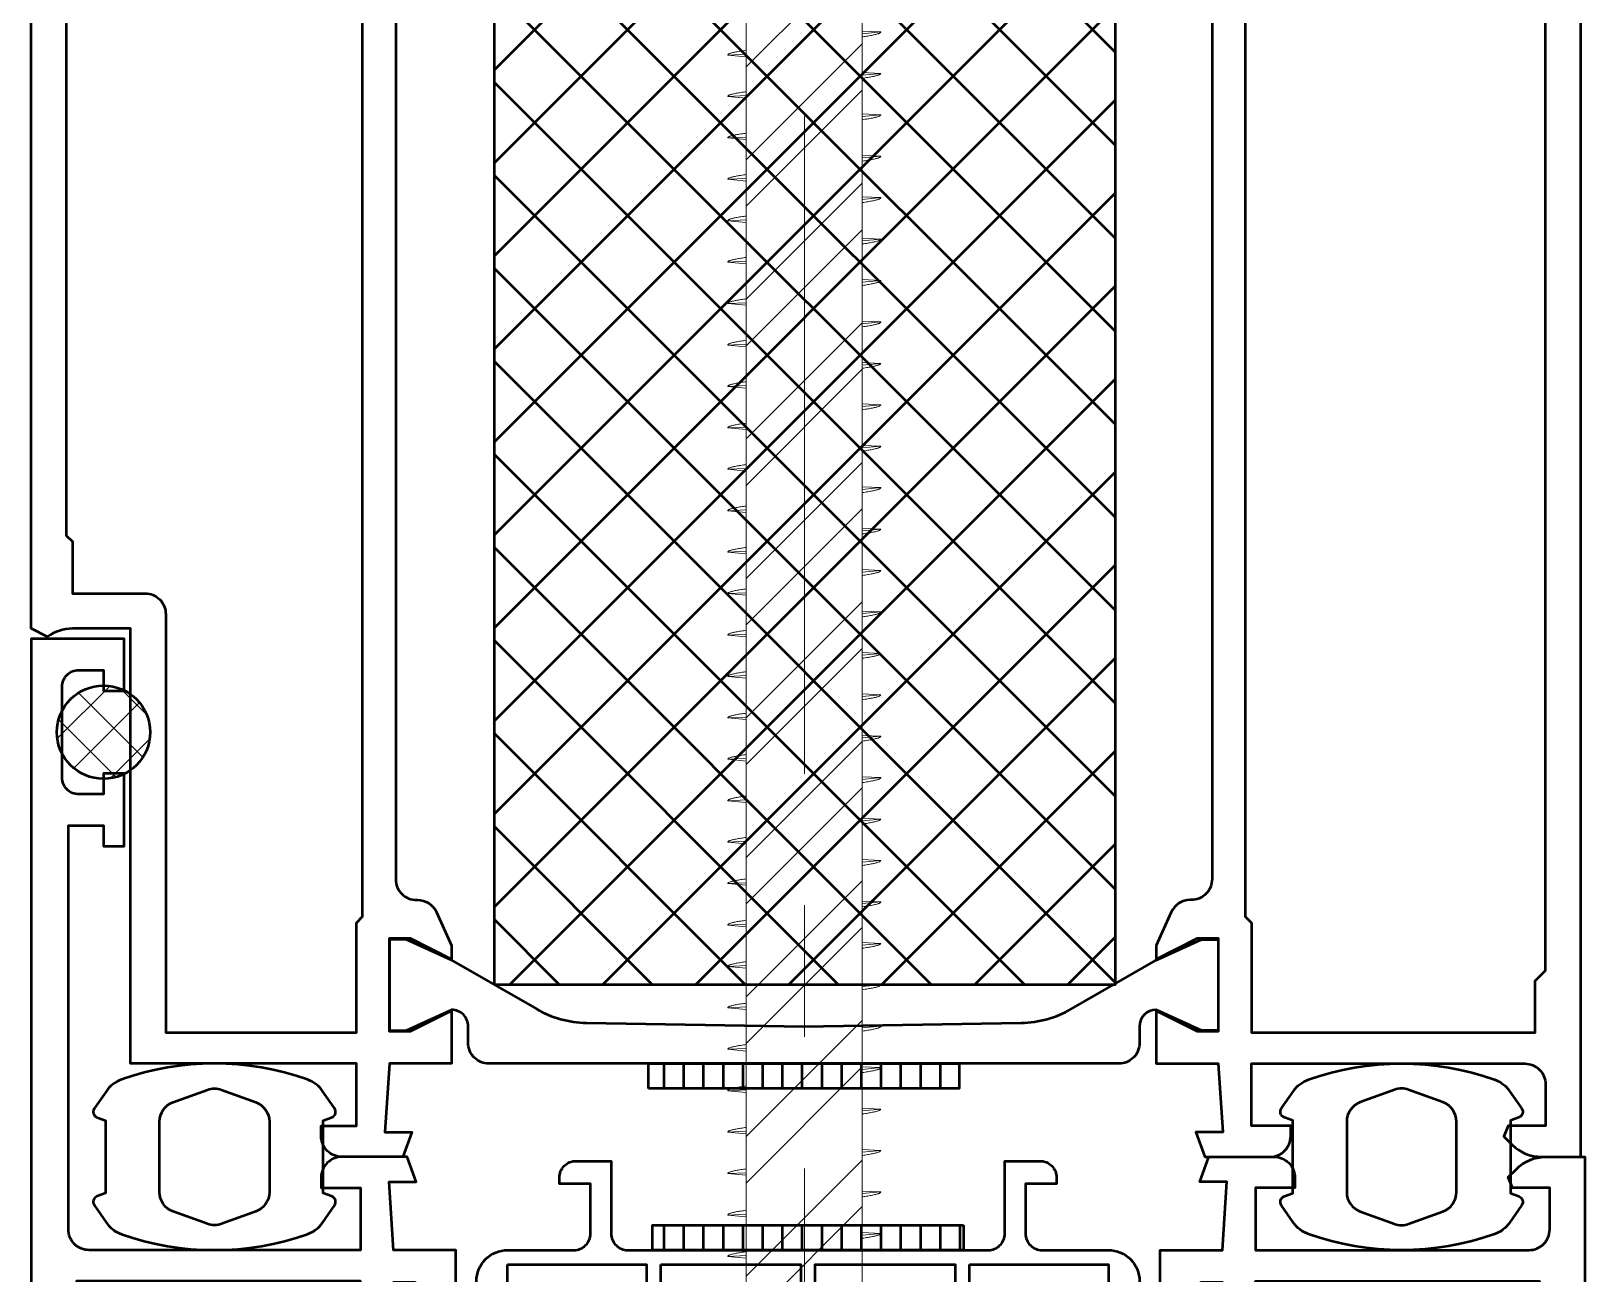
# Model space of a CAD drawing. Header units: millimetres. Extents: x -1598 to 10110, y -2803 to 662.
# Drawn here: x 2669.8 to 2744.8, y 119.5 to 179.5 of the extents above; entities that cross this region are included whole.
import ezdxf

# ---------------------------------------------------------------- set-up
doc = ezdxf.new("R2010")
doc.units = ezdxf.units.MM
doc.linetypes.add('CENTER', pattern=[50.8, 31.75, -6.35, 6.35, -6.35])
for name, color, linetype, lineweight in [('AM_C', 50, 'Continuous', 50), ('AM_S', 80, 'Continuous', 50), ('CONT2', 2, 'Continuous', 0), ('Cont3', 70, 'Continuous', 18)]:
    doc.layers.add(name, color=color, linetype=linetype, lineweight=lineweight)

# ---------------------------------------------------------------- blocks, each defined once
blk = doc.blocks.new('Würth AMO T2 75x212')
h = blk.add_hatch()
h.set_pattern_fill('ANSI32', color=256, scale=0.5)
h.set_pattern_definition([(45, (-350.1254, -267.85), (-3.367596, 3.367596), []), (45, (-347.8804, -267.85), (-3.367596, 3.367596), [])])
edge = h.paths.add_edge_path()
edge.add_line((-2.805, -157.905), (2.795, -157.905))
edge.add_line((2.795, -157.905), (2.795, -3))
edge.add_line((2.795, -3), (3.8, -3))
edge.add_line((3.8, -3), (3.85, -2.95))
edge.add_line((3.85, -2.95), (3.85, 0))
edge.add_line((3.85, 0), (3.3, 0))
edge.add_line((3.3, 0), (3.25, -0.05))
edge.add_line((3.25, -0.05), (3.25, -0.1))
edge.add_line((3.25, -0.1), (2.884, -0.1))
edge.add_line((2.884, -0.1), (2.884, -2.5))
edge.add_line((2.884, -2.5), (2.25, -2.5))
edge.add_line((2.25, -2.5), (1.25, -3.5))
edge.add_arc((0.75, -3.5), 0.5, 269.99998, 359.99998, ccw=False)
edge.add_line((0.75, -4), (0, -4))
edge.add_line((0, -4), (-0.75, -4))
edge.add_arc((-0.75, -3.5), 0.5, 180, 269.99999, ccw=False)
edge.add_line((-1.25, -3.5), (-2.25, -2.5))
edge.add_line((-2.25, -2.5), (-2.884, -2.5))
edge.add_line((-2.884, -2.5), (-2.884, -0.1))
edge.add_line((-2.884, -0.1), (-3.25, -0.1))
edge.add_line((-3.25, -0.1), (-3.25, -0.05))
edge.add_line((-3.25, -0.05), (-3.3, 0))
edge.add_line((-3.3, 0), (-3.85, 0))
edge.add_line((-3.85, 0), (-3.85, -2.95))
edge.add_line((-3.85, -2.95), (-3.8, -3))
edge.add_line((-3.8, -3), (-2.805, -3))
edge.add_line((-2.805, -3), (-2.805, -157.905))
at = {"linetype": 'CENTER'}
blk.add_line((0, -157.905), (0, 3.219), dxfattribs=at)
for p, q in [((-2.805, -21.448), (-2.805, -19.573)), ((2.795, -20.459), (3.688, -20.501)), ((3.688, -20.501), (2.795, -20.584)), ((2.795, -20.584), (2.795, -22.458)), ((-3.698, -21.615), (-2.805, -21.573)), ((-2.805, -21.698), (-3.698, -21.615)), ((-2.805, -23.447), (-2.805, -21.573)), ((2.795, -22.458), (3.688, -22.501)), ((3.688, -22.501), (2.795, -22.583)), ((2.795, -22.583), (2.795, -24.458)), ((-3.698, -23.615), (-2.805, -23.572)), ((-2.805, -23.698), (-3.698, -23.615)), ((-2.805, -25.447), (-2.805, -23.572)), ((2.795, -24.458), (3.688, -24.5)), ((3.688, -24.5), (2.795, -24.583)), ((2.795, -24.583), (2.795, -26.458)), ((-3.698, -25.614), (-2.805, -25.572)), ((-2.805, -25.697), (-3.698, -25.614)), ((-2.805, -27.447), (-2.805, -25.572)), ((2.795, -26.458), (3.688, -26.5)), ((3.688, -26.5), (2.795, -26.583)), ((2.795, -26.583), (2.795, -28.458)), ((-3.698, -27.614), (-2.805, -27.572)), ((-2.805, -27.697), (-3.698, -27.614)), ((-2.805, -29.447), (-2.805, -27.572)), ((2.795, -28.458), (3.688, -28.5)), ((3.688, -28.5), (2.795, -28.582)), ((2.795, -28.582), (2.795, -30.457)), ((-3.698, -29.614), (-2.805, -29.572)), ((-2.805, -29.697), (-3.698, -29.614)), ((-2.805, -31.446), (-2.805, -29.572)), ((2.795, -30.457), (3.688, -30.499)), ((3.688, -30.499), (2.795, -30.582)), ((2.795, -30.582), (2.795, -32.457)), ((-3.698, -31.613), (-2.805, -31.571)), ((-2.805, -31.696), (-3.698, -31.613)), ((-2.805, -33.446), (-2.805, -31.571)), ((2.795, -32.457), (3.688, -32.499)), ((3.688, -32.499), (2.795, -32.582)), ((2.795, -32.582), (2.795, -34.457)), ((-3.698, -33.613), (-2.805, -33.571)), ((-2.805, -33.696), (-3.698, -33.613)), ((-2.805, -35.446), (-2.805, -33.571)), ((2.795, -34.457), (3.688, -34.499)), ((3.688, -34.499), (2.795, -34.582)), ((2.795, -34.582), (2.795, -36.457)), ((-3.698, -35.613), (-2.805, -35.571)), ((-2.805, -35.696), (-3.698, -35.613)), ((-2.805, -37.445), (-2.805, -35.571)), ((2.795, -36.457), (3.688, -36.499)), ((3.688, -36.499), (2.795, -36.581)), ((2.795, -36.581), (2.795, -38.456)), ((-3.698, -37.613), (-2.805, -37.57)), ((-2.805, -37.696), (-3.698, -37.613)), ((-2.805, -39.445), (-2.805, -37.57)), ((2.795, -38.456), (3.688, -38.498)), ((3.688, -38.498), (2.795, -38.581)), ((2.795, -38.581), (2.795, -40.456)), ((-3.698, -39.612), (-2.805, -39.57)), ((-2.805, -39.695), (-3.698, -39.612)), ((-2.805, -41.445), (-2.805, -39.57)), ((2.795, -40.456), (3.688, -40.498)), ((3.688, -40.498), (2.795, -40.581)), ((2.795, -40.581), (2.795, -42.456)), ((-3.698, -41.612), (-2.805, -41.57)), ((-2.805, -41.695), (-3.698, -41.612)), ((-2.805, -43.445), (-2.805, -41.57)), ((2.795, -42.456), (3.688, -42.498)), ((3.688, -42.498), (2.795, -42.581)), ((2.795, -42.581), (2.795, -44.455)), ((-3.698, -43.612), (-2.805, -43.57)), ((-2.805, -43.695), (-3.698, -43.612)), ((-2.805, -45.444), (-2.805, -43.57)), ((2.795, -44.455), (3.688, -44.497)), ((3.688, -44.497), (2.795, -44.58)), ((2.795, -44.58), (2.795, -46.455)), ((-3.698, -45.612), (-2.805, -45.569)), ((-2.805, -45.694), (-3.698, -45.612)), ((-2.805, -47.444), (-2.805, -45.569)), ((2.795, -46.455), (3.688, -46.497)), ((3.688, -46.497), (2.795, -46.58)), ((2.795, -46.58), (2.795, -48.455)), ((-3.698, -47.611), (-2.805, -47.569)), ((-2.805, -47.694), (-3.698, -47.611)), ((-2.805, -49.444), (-2.805, -47.569)), ((2.795, -48.455), (3.688, -48.497)), ((3.688, -48.497), (2.795, -48.58)), ((2.795, -48.58), (2.795, -50.455)), ((-3.698, -49.611), (-2.805, -49.569)), ((-2.805, -49.694), (-3.698, -49.611)), ((-2.805, -51.443), (-2.805, -49.569)), ((2.795, -50.455), (3.688, -50.497)), ((3.688, -50.497), (2.795, -50.579)), ((2.795, -50.579), (2.795, -52.454)), ((-3.698, -51.611), (-2.805, -51.569)), ((-2.805, -51.694), (-3.698, -51.611)), ((-2.805, -53.443), (-2.805, -51.569)), ((2.795, -52.454), (3.688, -52.496)), ((3.688, -52.496), (2.795, -52.579)), ((2.795, -52.579), (2.795, -54.454)), ((-3.698, -53.61), (-2.805, -53.568)), ((-2.805, -53.693), (-3.698, -53.61)), ((-2.805, -55.443), (-2.805, -53.568)), ((2.795, -54.454), (3.688, -54.496)), ((3.688, -54.496), (2.795, -54.579)), ((2.795, -54.579), (2.795, -56.454)), ((-3.698, -55.61), (-2.805, -55.568)), ((-2.805, -55.693), (-3.698, -55.61)), ((-2.805, -57.443), (-2.805, -55.568)), ((2.795, -56.454), (3.688, -56.496)), ((3.688, -56.496), (2.795, -56.579)), ((2.795, -56.579), (2.795, -58.453)), ((-3.698, -57.61), (-2.805, -57.568)), ((-2.805, -57.693), (-3.698, -57.61)), ((-2.805, -59.442), (-2.805, -57.568)), ((2.795, -58.453), (3.688, -58.496)), ((3.688, -58.496), (2.795, -58.578)), ((2.795, -58.578), (2.795, -60.453)), ((-3.698, -59.61), (-2.805, -59.567)), ((-2.805, -59.693), (-3.698, -59.61)), ((-2.805, -61.442), (-2.805, -59.567)), ((2.795, -60.453), (3.688, -60.495)), ((3.688, -60.495), (2.795, -60.578)), ((2.795, -60.578), (2.795, -62.453)), ((-3.698, -61.609), (-2.805, -61.567)), ((-2.805, -61.692), (-3.698, -61.609)), ((-2.805, -63.442), (-2.805, -61.567)), ((2.795, -62.453), (3.688, -62.495)), ((3.688, -62.495), (2.795, -62.578)), ((2.795, -62.578), (2.795, -64.453)), ((-3.698, -63.609), (-2.805, -63.567)), ((-2.805, -63.692), (-3.698, -63.609)), ((-2.805, -65.441), (-2.805, -63.567)), ((2.795, -64.453), (3.688, -64.495)), ((3.688, -64.495), (2.795, -64.577)), ((2.795, -64.577), (2.795, -66.452)), ((-3.698, -65.609), (-2.805, -65.567)), ((-2.805, -65.692), (-3.698, -65.609)), ((-2.805, -67.441), (-2.805, -65.567)), ((2.795, -66.452), (3.688, -66.494)), ((3.688, -66.494), (2.795, -66.577)), ((2.795, -66.577), (2.795, -68.452)), ((-3.698, -67.608), (-2.805, -67.566)), ((-2.805, -67.691), (-3.698, -67.608)), ((-2.805, -69.441), (-2.805, -67.566)), ((2.795, -68.452), (3.688, -68.494)), ((3.688, -68.494), (2.795, -68.577)), ((2.795, -68.577), (2.795, -70.452)), ((-3.698, -69.608), (-2.805, -69.566)), ((-2.805, -69.691), (-3.698, -69.608)), ((-2.805, -71.441), (-2.805, -69.566)), ((2.795, -70.452), (3.688, -70.494)), ((3.688, -70.494), (2.795, -70.577)), ((2.795, -70.577), (2.795, -72.452)), ((-3.698, -71.608), (-2.805, -71.566)), ((-2.805, -71.691), (-3.698, -71.608)), ((-2.805, -73.44), (-2.805, -71.566)), ((2.795, -72.452), (3.688, -72.494)), ((3.688, -72.494), (2.795, -72.576)), ((2.795, -72.576), (2.795, -74.451)), ((-3.698, -73.608), (-2.805, -73.565)), ((-2.805, -73.691), (-3.698, -73.608)), ((-2.805, -75.44), (-2.805, -73.565)), ((2.795, -74.451), (3.688, -74.493)), ((3.688, -74.493), (2.795, -74.576)), ((2.795, -74.576), (2.795, -76.451)), ((-3.698, -75.607), (-2.805, -75.565)), ((-2.805, -75.69), (-3.698, -75.607)), ((-2.805, -77.44), (-2.805, -75.565)), ((2.795, -76.451), (3.688, -76.493)), ((3.688, -76.493), (2.795, -76.576)), ((2.795, -76.576), (2.795, -78.451)), ((-3.698, -77.607), (-2.805, -77.565)), ((-2.805, -77.69), (-3.698, -77.607)), ((-2.805, -79.44), (-2.805, -77.565)), ((2.795, -78.451), (3.688, -78.493)), ((3.688, -78.493), (2.795, -78.576)), ((2.795, -78.576), (2.795, -80.45)), ((-3.698, -79.607), (-2.805, -79.565)), ((-2.805, -79.69), (-3.698, -79.607)), ((-2.805, -81.439), (-2.805, -79.565))]:
    blk.add_line(p, q)
for points in [[(-2.805, -157.905), (-2.805, -3)], [(2.795, -3), (2.795, -157.905)]]:
    blk.add_lwpolyline(points)
at = {"flags": 128}
for points in [[(3.688, -20.501), (3.686, -20.51), (3.681, -20.52), (3.673, -20.53), (3.662, -20.54), (3.647, -20.549), (3.629, -20.559), (3.608, -20.569), (3.584, -20.579), (3.557, -20.588), (3.527, -20.598), (3.493, -20.608), (3.457, -20.618), (3.417, -20.628), (3.375, -20.638), (3.329, -20.648), (3.281, -20.658), (3.23, -20.667), (3.176, -20.677), (3.119, -20.687), (3.059, -20.697), (2.997, -20.707), (2.933, -20.717), (2.865, -20.727), (2.795, -20.737)], [(-2.805, -21.388), (-2.875, -21.397), (-2.942, -21.406), (-3.007, -21.416), (-3.069, -21.425), (-3.129, -21.434), (-3.186, -21.444), (-3.24, -21.453), (-3.291, -21.462), (-3.34, -21.472), (-3.385, -21.481), (-3.428, -21.491), (-3.468, -21.5), (-3.504, -21.51), (-3.538, -21.519), (-3.568, -21.529), (-3.595, -21.538), (-3.619, -21.548), (-3.64, -21.557), (-3.658, -21.567), (-3.673, -21.576), (-3.684, -21.586), (-3.692, -21.596), (-3.697, -21.605), (-3.698, -21.615)], [(3.688, -22.501), (3.686, -22.51), (3.681, -22.52), (3.673, -22.53), (3.662, -22.539), (3.647, -22.549), (3.629, -22.559), (3.608, -22.569), (3.584, -22.578), (3.557, -22.588), (3.527, -22.598), (3.493, -22.608), (3.457, -22.618), (3.417, -22.628), (3.375, -22.637), (3.329, -22.647), (3.281, -22.657), (3.23, -22.667), (3.176, -22.677), (3.119, -22.687), (3.059, -22.697), (2.997, -22.707), (2.933, -22.717), (2.865, -22.727), (2.795, -22.737)], [(-2.805, -23.387), (-2.875, -23.397), (-2.942, -23.406), (-3.007, -23.415), (-3.069, -23.425), (-3.129, -23.434), (-3.186, -23.443), (-3.24, -23.453), (-3.291, -23.462), (-3.34, -23.472), (-3.385, -23.481), (-3.428, -23.49), (-3.468, -23.5), (-3.504, -23.509), (-3.538, -23.519), (-3.568, -23.528), (-3.595, -23.538), (-3.619, -23.547), (-3.64, -23.557), (-3.658, -23.566), (-3.673, -23.576), (-3.684, -23.586), (-3.692, -23.595), (-3.697, -23.605), (-3.698, -23.615)], [(3.688, -24.5), (3.686, -24.51), (3.681, -24.52), (3.673, -24.529), (3.662, -24.539), (3.647, -24.549), (3.629, -24.559), (3.608, -24.568), (3.584, -24.578), (3.557, -24.588), (3.527, -24.598), (3.493, -24.608), (3.457, -24.617), (3.417, -24.627), (3.375, -24.637), (3.329, -24.647), (3.281, -24.657), (3.23, -24.667), (3.176, -24.677), (3.119, -24.687), (3.059, -24.697), (2.997, -24.707), (2.933, -24.717), (2.865, -24.727), (2.795, -24.737)], [(-2.805, -25.387), (-2.875, -25.396), (-2.942, -25.406), (-3.007, -25.415), (-3.069, -25.424), (-3.129, -25.434), (-3.186, -25.443), (-3.24, -25.452), (-3.291, -25.462), (-3.34, -25.471), (-3.385, -25.481), (-3.428, -25.49), (-3.468, -25.5), (-3.504, -25.509), (-3.538, -25.519), (-3.568, -25.528), (-3.595, -25.538), (-3.619, -25.547), (-3.64, -25.557), (-3.658, -25.566), (-3.673, -25.576), (-3.684, -25.585), (-3.692, -25.595), (-3.697, -25.605), (-3.698, -25.614)], [(3.688, -26.5), (3.686, -26.51), (3.681, -26.519), (3.673, -26.529), (3.662, -26.539), (3.647, -26.548), (3.629, -26.558), (3.608, -26.568), (3.584, -26.578), (3.557, -26.588), (3.527, -26.597), (3.493, -26.607), (3.457, -26.617), (3.417, -26.627), (3.375, -26.637), (3.329, -26.647), (3.281, -26.657), (3.23, -26.667), (3.176, -26.677), (3.119, -26.686), (3.059, -26.696), (2.997, -26.706), (2.933, -26.716), (2.865, -26.726), (2.795, -26.736)], [(-2.805, -27.387), (-2.875, -27.396), (-2.942, -27.405), (-3.007, -27.415), (-3.069, -27.424), (-3.129, -27.433), (-3.186, -27.443), (-3.24, -27.452), (-3.291, -27.462), (-3.34, -27.471), (-3.385, -27.48), (-3.428, -27.49), (-3.468, -27.499), (-3.504, -27.509), (-3.538, -27.518), (-3.568, -27.528), (-3.595, -27.537), (-3.619, -27.547), (-3.64, -27.556), (-3.658, -27.566), (-3.673, -27.576), (-3.684, -27.585), (-3.692, -27.595), (-3.697, -27.604), (-3.698, -27.614)], [(3.688, -28.5), (3.686, -28.509), (3.681, -28.519), (3.673, -28.529), (3.662, -28.538), (3.647, -28.548), (3.629, -28.558), (3.608, -28.568), (3.584, -28.578), (3.557, -28.587), (3.527, -28.597), (3.493, -28.607), (3.457, -28.617), (3.417, -28.627), (3.375, -28.637), (3.329, -28.646), (3.281, -28.656), (3.23, -28.666), (3.176, -28.676), (3.119, -28.686), (3.059, -28.696), (2.997, -28.706), (2.933, -28.716), (2.865, -28.726), (2.795, -28.736)], [(-2.805, -29.387), (-2.875, -29.396), (-2.942, -29.405), (-3.007, -29.415), (-3.069, -29.424), (-3.129, -29.433), (-3.186, -29.443), (-3.24, -29.452), (-3.291, -29.461), (-3.34, -29.471), (-3.385, -29.48), (-3.428, -29.49), (-3.468, -29.499), (-3.504, -29.509), (-3.538, -29.518), (-3.568, -29.527), (-3.595, -29.537), (-3.619, -29.547), (-3.64, -29.556), (-3.658, -29.566), (-3.673, -29.575), (-3.684, -29.585), (-3.692, -29.594), (-3.697, -29.604), (-3.698, -29.614)], [(3.688, -30.499), (3.686, -30.509), (3.681, -30.519), (3.673, -30.528), (3.662, -30.538), (3.647, -30.548), (3.629, -30.558), (3.608, -30.567), (3.584, -30.577), (3.557, -30.587), (3.527, -30.597), (3.493, -30.607), (3.457, -30.617), (3.417, -30.626), (3.375, -30.636), (3.329, -30.646), (3.281, -30.656), (3.23, -30.666), (3.176, -30.676), (3.119, -30.686), (3.059, -30.696), (2.997, -30.706), (2.933, -30.716), (2.865, -30.726), (2.795, -30.736)], [(-2.805, -31.386), (-2.875, -31.396), (-2.942, -31.405), (-3.007, -31.414), (-3.069, -31.424), (-3.129, -31.433), (-3.186, -31.442), (-3.24, -31.452), (-3.291, -31.461), (-3.34, -31.47), (-3.385, -31.48), (-3.428, -31.489), (-3.468, -31.499), (-3.504, -31.508), (-3.538, -31.518), (-3.568, -31.527), (-3.595, -31.537), (-3.619, -31.546), (-3.64, -31.556), (-3.658, -31.565), (-3.673, -31.575), (-3.684, -31.585), (-3.692, -31.594), (-3.697, -31.604), (-3.698, -31.613)], [(3.688, -32.499), (3.686, -32.509), (3.681, -32.519), (3.673, -32.528), (3.662, -32.538), (3.647, -32.548), (3.629, -32.557), (3.608, -32.567), (3.584, -32.577), (3.557, -32.587), (3.527, -32.597), (3.493, -32.606), (3.457, -32.616), (3.417, -32.626), (3.375, -32.636), (3.329, -32.646), (3.281, -32.656), (3.23, -32.666), (3.176, -32.676), (3.119, -32.686), (3.059, -32.696), (2.997, -32.706), (2.933, -32.716), (2.865, -32.726), (2.795, -32.736)], [(-2.805, -33.386), (-2.875, -33.395), (-2.942, -33.405), (-3.007, -33.414), (-3.069, -33.423), (-3.129, -33.433), (-3.186, -33.442), (-3.24, -33.451), (-3.291, -33.461), (-3.34, -33.47), (-3.385, -33.48), (-3.428, -33.489), (-3.468, -33.498), (-3.504, -33.508), (-3.538, -33.517), (-3.568, -33.527), (-3.595, -33.536), (-3.619, -33.546), (-3.64, -33.556), (-3.658, -33.565), (-3.673, -33.575), (-3.684, -33.584), (-3.692, -33.594), (-3.697, -33.604), (-3.698, -33.613)], [(3.688, -34.499), (3.686, -34.509), (3.681, -34.518), (3.673, -34.528), (3.662, -34.538), (3.647, -34.547), (3.629, -34.557), (3.608, -34.567), (3.584, -34.577), (3.557, -34.586), (3.527, -34.596), (3.493, -34.606), (3.457, -34.616), (3.417, -34.626), (3.375, -34.636), (3.329, -34.646), (3.281, -34.656), (3.23, -34.665), (3.176, -34.675), (3.119, -34.685), (3.059, -34.695), (2.997, -34.705), (2.933, -34.715), (2.865, -34.725), (2.795, -34.735)], [(-2.805, -35.386), (-2.875, -35.395), (-2.942, -35.404), (-3.007, -35.414), (-3.069, -35.423), (-3.129, -35.432), (-3.186, -35.442), (-3.24, -35.451), (-3.291, -35.46), (-3.34, -35.47), (-3.385, -35.479), (-3.428, -35.489), (-3.468, -35.498), (-3.504, -35.508), (-3.538, -35.517), (-3.568, -35.527), (-3.595, -35.536), (-3.619, -35.546), (-3.64, -35.555), (-3.658, -35.565), (-3.673, -35.574), (-3.684, -35.584), (-3.692, -35.594), (-3.697, -35.603), (-3.698, -35.613)], [(3.688, -36.499), (3.686, -36.508), (3.681, -36.518), (3.673, -36.528), (3.662, -36.537), (3.647, -36.547), (3.629, -36.557), (3.608, -36.567), (3.584, -36.576), (3.557, -36.586), (3.527, -36.596), (3.493, -36.606), (3.457, -36.616), (3.417, -36.626), (3.375, -36.635), (3.329, -36.645), (3.281, -36.655), (3.23, -36.665), (3.176, -36.675), (3.119, -36.685), (3.059, -36.695), (2.997, -36.705), (2.933, -36.715), (2.865, -36.725), (2.795, -36.735)], [(-2.805, -37.385), (-2.875, -37.395), (-2.942, -37.404), (-3.007, -37.413), (-3.069, -37.423), (-3.129, -37.432), (-3.186, -37.441), (-3.24, -37.451), (-3.291, -37.46), (-3.34, -37.47), (-3.385, -37.479), (-3.428, -37.488), (-3.468, -37.498), (-3.504, -37.507), (-3.538, -37.517), (-3.568, -37.526), (-3.595, -37.536), (-3.619, -37.545), (-3.64, -37.555), (-3.658, -37.565), (-3.673, -37.574), (-3.684, -37.584), (-3.692, -37.593), (-3.697, -37.603), (-3.698, -37.613)], [(3.688, -38.498), (3.686, -38.508), (3.681, -38.518), (3.673, -38.527), (3.662, -38.537), (3.647, -38.547), (3.629, -38.557), (3.608, -38.566), (3.584, -38.576), (3.557, -38.586), (3.527, -38.596), (3.493, -38.606), (3.457, -38.615), (3.417, -38.625), (3.375, -38.635), (3.329, -38.645), (3.281, -38.655), (3.23, -38.665), (3.176, -38.675), (3.119, -38.685), (3.059, -38.695), (2.997, -38.705), (2.933, -38.715), (2.865, -38.725), (2.795, -38.735)], [(-2.805, -39.385), (-2.875, -39.394), (-2.942, -39.404), (-3.007, -39.413), (-3.069, -39.422), (-3.129, -39.432), (-3.186, -39.441), (-3.24, -39.451), (-3.291, -39.46), (-3.34, -39.469), (-3.385, -39.479), (-3.428, -39.488), (-3.468, -39.498), (-3.504, -39.507), (-3.538, -39.517), (-3.568, -39.526), (-3.595, -39.536), (-3.619, -39.545), (-3.64, -39.555), (-3.658, -39.564), (-3.673, -39.574), (-3.684, -39.583), (-3.692, -39.593), (-3.697, -39.603), (-3.698, -39.612)], [(3.688, -40.498), (3.686, -40.508), (3.681, -40.517), (3.673, -40.527), (3.662, -40.537), (3.647, -40.547), (3.629, -40.556), (3.608, -40.566), (3.584, -40.576), (3.557, -40.586), (3.527, -40.595), (3.493, -40.605), (3.457, -40.615), (3.417, -40.625), (3.375, -40.635), (3.329, -40.645), (3.281, -40.655), (3.23, -40.665), (3.176, -40.675), (3.119, -40.685), (3.059, -40.695), (2.997, -40.705), (2.933, -40.715), (2.865, -40.725), (2.795, -40.735)], [(-2.805, -41.385), (-2.875, -41.394), (-2.942, -41.404), (-3.007, -41.413), (-3.069, -41.422), (-3.129, -41.432), (-3.186, -41.441), (-3.24, -41.45), (-3.291, -41.46), (-3.34, -41.469), (-3.385, -41.478), (-3.428, -41.488), (-3.468, -41.497), (-3.504, -41.507), (-3.538, -41.516), (-3.568, -41.526), (-3.595, -41.535), (-3.619, -41.545), (-3.64, -41.554), (-3.658, -41.564), (-3.673, -41.574), (-3.684, -41.583), (-3.692, -41.593), (-3.697, -41.602), (-3.698, -41.612)], [(3.688, -42.498), (3.686, -42.507), (3.681, -42.517), (3.673, -42.527), (3.662, -42.537), (3.647, -42.546), (3.629, -42.556), (3.608, -42.566), (3.584, -42.576), (3.557, -42.585), (3.527, -42.595), (3.493, -42.605), (3.457, -42.615), (3.417, -42.625), (3.375, -42.635), (3.329, -42.645), (3.281, -42.654), (3.23, -42.664), (3.176, -42.674), (3.119, -42.684), (3.059, -42.694), (2.997, -42.704), (2.933, -42.714), (2.865, -42.724), (2.795, -42.734)], [(-2.805, -43.385), (-2.875, -43.394), (-2.942, -43.403), (-3.007, -43.413), (-3.069, -43.422), (-3.129, -43.431), (-3.186, -43.441), (-3.24, -43.45), (-3.291, -43.459), (-3.34, -43.469), (-3.385, -43.478), (-3.428, -43.488), (-3.468, -43.497), (-3.504, -43.507), (-3.538, -43.516), (-3.568, -43.526), (-3.595, -43.535), (-3.619, -43.545), (-3.64, -43.554), (-3.658, -43.564), (-3.673, -43.573), (-3.684, -43.583), (-3.692, -43.593), (-3.697, -43.602), (-3.698, -43.612)], [(3.688, -44.497), (3.686, -44.507), (3.681, -44.517), (3.673, -44.527), (3.662, -44.536), (3.647, -44.546), (3.629, -44.556), (3.608, -44.566), (3.584, -44.575), (3.557, -44.585), (3.527, -44.595), (3.493, -44.605), (3.457, -44.615), (3.417, -44.624), (3.375, -44.634), (3.329, -44.644), (3.281, -44.654), (3.23, -44.664), (3.176, -44.674), (3.119, -44.684), (3.059, -44.694), (2.997, -44.704), (2.933, -44.714), (2.865, -44.724), (2.795, -44.734)], [(-2.805, -45.384), (-2.875, -45.394), (-2.942, -45.403), (-3.007, -45.412), (-3.069, -45.422), (-3.129, -45.431), (-3.186, -45.44), (-3.24, -45.45), (-3.291, -45.459), (-3.34, -45.469), (-3.385, -45.478), (-3.428, -45.487), (-3.468, -45.497), (-3.504, -45.506), (-3.538, -45.516), (-3.568, -45.525), (-3.595, -45.535), (-3.619, -45.544), (-3.64, -45.554), (-3.658, -45.563), (-3.673, -45.573), (-3.684, -45.583), (-3.692, -45.592), (-3.697, -45.602), (-3.698, -45.612)], [(3.688, -46.497), (3.686, -46.507), (3.681, -46.517), (3.673, -46.526), (3.662, -46.536), (3.647, -46.546), (3.629, -46.555), (3.608, -46.565), (3.584, -46.575), (3.557, -46.585), (3.527, -46.595), (3.493, -46.604), (3.457, -46.614), (3.417, -46.624), (3.375, -46.634), (3.329, -46.644), (3.281, -46.654), (3.23, -46.664), (3.176, -46.674), (3.119, -46.684), (3.059, -46.694), (2.997, -46.704), (2.933, -46.714), (2.865, -46.724), (2.795, -46.734)], [(-2.805, -47.384), (-2.875, -47.393), (-2.942, -47.403), (-3.007, -47.412), (-3.069, -47.421), (-3.129, -47.431), (-3.186, -47.44), (-3.24, -47.449), (-3.291, -47.459), (-3.34, -47.468), (-3.385, -47.478), (-3.428, -47.487), (-3.468, -47.497), (-3.504, -47.506), (-3.538, -47.515), (-3.568, -47.525), (-3.595, -47.535), (-3.619, -47.544), (-3.64, -47.554), (-3.658, -47.563), (-3.673, -47.573), (-3.684, -47.582), (-3.692, -47.592), (-3.697, -47.602), (-3.698, -47.611)], [(3.688, -48.497), (3.686, -48.507), (3.681, -48.516), (3.673, -48.526), (3.662, -48.536), (3.647, -48.545), (3.629, -48.555), (3.608, -48.565), (3.584, -48.575), (3.557, -48.585), (3.527, -48.594), (3.493, -48.604), (3.457, -48.614), (3.417, -48.624), (3.375, -48.634), (3.329, -48.644), (3.281, -48.654), (3.23, -48.664), (3.176, -48.673), (3.119, -48.683), (3.059, -48.693), (2.997, -48.703), (2.933, -48.713), (2.865, -48.723), (2.795, -48.733)], [(-2.805, -49.384), (-2.875, -49.393), (-2.942, -49.402), (-3.007, -49.412), (-3.069, -49.421), (-3.129, -49.43), (-3.186, -49.44), (-3.24, -49.449), (-3.291, -49.459), (-3.34, -49.468), (-3.385, -49.477), (-3.428, -49.487), (-3.468, -49.496), (-3.504, -49.506), (-3.538, -49.515), (-3.568, -49.525), (-3.595, -49.534), (-3.619, -49.544), (-3.64, -49.553), (-3.658, -49.563), (-3.673, -49.572), (-3.684, -49.582), (-3.692, -49.592), (-3.697, -49.601), (-3.698, -49.611)], [(3.688, -50.497), (3.686, -50.506), (3.681, -50.516), (3.673, -50.526), (3.662, -50.535), (3.647, -50.545), (3.629, -50.555), (3.608, -50.565), (3.584, -50.574), (3.557, -50.584), (3.527, -50.594), (3.493, -50.604), (3.457, -50.614), (3.417, -50.624), (3.375, -50.634), (3.329, -50.643), (3.281, -50.653), (3.23, -50.663), (3.176, -50.673), (3.119, -50.683), (3.059, -50.693), (2.997, -50.703), (2.933, -50.713), (2.865, -50.723), (2.795, -50.733)], [(-2.805, -51.384), (-2.875, -51.393), (-2.942, -51.402), (-3.007, -51.411), (-3.069, -51.421), (-3.129, -51.43), (-3.186, -51.44), (-3.24, -51.449), (-3.291, -51.458), (-3.34, -51.468), (-3.385, -51.477), (-3.428, -51.487), (-3.468, -51.496), (-3.504, -51.505), (-3.538, -51.515), (-3.568, -51.524), (-3.595, -51.534), (-3.619, -51.543), (-3.64, -51.553), (-3.658, -51.563), (-3.673, -51.572), (-3.684, -51.582), (-3.692, -51.591), (-3.697, -51.601), (-3.698, -51.611)], [(3.688, -52.496), (3.686, -52.506), (3.681, -52.516), (3.673, -52.525), (3.662, -52.535), (3.647, -52.545), (3.629, -52.555), (3.608, -52.564), (3.584, -52.574), (3.557, -52.584), (3.527, -52.594), (3.493, -52.604), (3.457, -52.613), (3.417, -52.623), (3.375, -52.633), (3.329, -52.643), (3.281, -52.653), (3.23, -52.663), (3.176, -52.673), (3.119, -52.683), (3.059, -52.693), (2.997, -52.703), (2.933, -52.713), (2.865, -52.723), (2.795, -52.733)], [(-2.805, -53.383), (-2.875, -53.393), (-2.942, -53.402), (-3.007, -53.411), (-3.069, -53.421), (-3.129, -53.43), (-3.186, -53.439), (-3.24, -53.449), (-3.291, -53.458), (-3.34, -53.467), (-3.385, -53.477), (-3.428, -53.486), (-3.468, -53.496), (-3.504, -53.505), (-3.538, -53.515), (-3.568, -53.524), (-3.595, -53.534), (-3.619, -53.543), (-3.64, -53.553), (-3.658, -53.562), (-3.673, -53.572), (-3.684, -53.582), (-3.692, -53.591), (-3.697, -53.601), (-3.698, -53.61)], [(3.688, -54.496), (3.686, -54.506), (3.681, -54.515), (3.673, -54.525), (3.662, -54.535), (3.647, -54.545), (3.629, -54.554), (3.608, -54.564), (3.584, -54.574), (3.557, -54.584), (3.527, -54.594), (3.493, -54.603), (3.457, -54.613), (3.417, -54.623), (3.375, -54.633), (3.329, -54.643), (3.281, -54.653), (3.23, -54.663), (3.176, -54.673), (3.119, -54.683), (3.059, -54.693), (2.997, -54.703), (2.933, -54.713), (2.865, -54.723), (2.795, -54.733)], [(-2.805, -55.383), (-2.875, -55.392), (-2.942, -55.402), (-3.007, -55.411), (-3.069, -55.42), (-3.129, -55.43), (-3.186, -55.439), (-3.24, -55.448), (-3.291, -55.458), (-3.34, -55.467), (-3.385, -55.477), (-3.428, -55.486), (-3.468, -55.495), (-3.504, -55.505), (-3.538, -55.514), (-3.568, -55.524), (-3.595, -55.533), (-3.619, -55.543), (-3.64, -55.552), (-3.658, -55.562), (-3.673, -55.572), (-3.684, -55.581), (-3.692, -55.591), (-3.697, -55.6), (-3.698, -55.61)], [(3.688, -56.496), (3.686, -56.505), (3.681, -56.515), (3.673, -56.525), (3.662, -56.535), (3.647, -56.544), (3.629, -56.554), (3.608, -56.564), (3.584, -56.574), (3.557, -56.583), (3.527, -56.593), (3.493, -56.603), (3.457, -56.613), (3.417, -56.623), (3.375, -56.633), (3.329, -56.643), (3.281, -56.653), (3.23, -56.662), (3.176, -56.672), (3.119, -56.682), (3.059, -56.692), (2.997, -56.702), (2.933, -56.712), (2.865, -56.722), (2.795, -56.732)], [(-2.805, -57.383), (-2.875, -57.392), (-2.942, -57.401), (-3.007, -57.411), (-3.069, -57.42), (-3.129, -57.429), (-3.186, -57.439), (-3.24, -57.448), (-3.291, -57.457), (-3.34, -57.467), (-3.385, -57.476), (-3.428, -57.486), (-3.468, -57.495), (-3.504, -57.505), (-3.538, -57.514), (-3.568, -57.524), (-3.595, -57.533), (-3.619, -57.543), (-3.64, -57.552), (-3.658, -57.562), (-3.673, -57.571), (-3.684, -57.581), (-3.692, -57.591), (-3.697, -57.6), (-3.698, -57.61)], [(3.688, -58.496), (3.686, -58.505), (3.681, -58.515), (3.673, -58.525), (3.662, -58.534), (3.647, -58.544), (3.629, -58.554), (3.608, -58.564), (3.584, -58.573), (3.557, -58.583), (3.527, -58.593), (3.493, -58.603), (3.457, -58.613), (3.417, -58.623), (3.375, -58.632), (3.329, -58.642), (3.281, -58.652), (3.23, -58.662), (3.176, -58.672), (3.119, -58.682), (3.059, -58.692), (2.997, -58.702), (2.933, -58.712), (2.865, -58.722), (2.795, -58.732)], [(-2.805, -59.382), (-2.875, -59.392), (-2.942, -59.401), (-3.007, -59.41), (-3.069, -59.42), (-3.129, -59.429), (-3.186, -59.438), (-3.24, -59.448), (-3.291, -59.457), (-3.34, -59.467), (-3.385, -59.476), (-3.428, -59.485), (-3.468, -59.495), (-3.504, -59.504), (-3.538, -59.514), (-3.568, -59.523), (-3.595, -59.533), (-3.619, -59.542), (-3.64, -59.552), (-3.658, -59.561), (-3.673, -59.571), (-3.684, -59.581), (-3.692, -59.59), (-3.697, -59.6), (-3.698, -59.61)], [(3.688, -60.495), (3.686, -60.505), (3.681, -60.515), (3.673, -60.524), (3.662, -60.534), (3.647, -60.544), (3.629, -60.554), (3.608, -60.563), (3.584, -60.573), (3.557, -60.583), (3.527, -60.593), (3.493, -60.603), (3.457, -60.612), (3.417, -60.622), (3.375, -60.632), (3.329, -60.642), (3.281, -60.652), (3.23, -60.662), (3.176, -60.672), (3.119, -60.682), (3.059, -60.692), (2.997, -60.702), (2.933, -60.712), (2.865, -60.722), (2.795, -60.732)], [(-2.805, -61.382), (-2.875, -61.391), (-2.942, -61.401), (-3.007, -61.41), (-3.069, -61.419), (-3.129, -61.429), (-3.186, -61.438), (-3.24, -61.447), (-3.291, -61.457), (-3.34, -61.466), (-3.385, -61.476), (-3.428, -61.485), (-3.468, -61.495), (-3.504, -61.504), (-3.538, -61.514), (-3.568, -61.523), (-3.595, -61.533), (-3.619, -61.542), (-3.64, -61.552), (-3.658, -61.561), (-3.673, -61.571), (-3.684, -61.58), (-3.692, -61.59), (-3.697, -61.6), (-3.698, -61.609)], [(3.688, -62.495), (3.686, -62.505), (3.681, -62.514), (3.673, -62.524), (3.662, -62.534), (3.647, -62.543), (3.629, -62.553), (3.608, -62.563), (3.584, -62.573), (3.557, -62.583), (3.527, -62.592), (3.493, -62.602), (3.457, -62.612), (3.417, -62.622), (3.375, -62.632), (3.329, -62.642), (3.281, -62.652), (3.23, -62.662), (3.176, -62.672), (3.119, -62.681), (3.059, -62.691), (2.997, -62.701), (2.933, -62.711), (2.865, -62.721), (2.795, -62.731)], [(-2.805, -63.382), (-2.875, -63.391), (-2.942, -63.4), (-3.007, -63.41), (-3.069, -63.419), (-3.129, -63.428), (-3.186, -63.438), (-3.24, -63.447), (-3.291, -63.457), (-3.34, -63.466), (-3.385, -63.475), (-3.428, -63.485), (-3.468, -63.494), (-3.504, -63.504), (-3.538, -63.513), (-3.568, -63.523), (-3.595, -63.532), (-3.619, -63.542), (-3.64, -63.551), (-3.658, -63.561), (-3.673, -63.571), (-3.684, -63.58), (-3.692, -63.59), (-3.697, -63.599), (-3.698, -63.609)], [(3.688, -64.495), (3.686, -64.504), (3.681, -64.514), (3.673, -64.524), (3.662, -64.533), (3.647, -64.543), (3.629, -64.553), (3.608, -64.563), (3.584, -64.573), (3.557, -64.582), (3.527, -64.592), (3.493, -64.602), (3.457, -64.612), (3.417, -64.622), (3.375, -64.632), (3.329, -64.641), (3.281, -64.651), (3.23, -64.661), (3.176, -64.671), (3.119, -64.681), (3.059, -64.691), (2.997, -64.701), (2.933, -64.711), (2.865, -64.721), (2.795, -64.731)], [(-2.805, -65.382), (-2.875, -65.391), (-2.942, -65.4), (-3.007, -65.41), (-3.069, -65.419), (-3.129, -65.428), (-3.186, -65.438), (-3.24, -65.447), (-3.291, -65.456), (-3.34, -65.466), (-3.385, -65.475), (-3.428, -65.485), (-3.468, -65.494), (-3.504, -65.504), (-3.538, -65.513), (-3.568, -65.522), (-3.595, -65.532), (-3.619, -65.542), (-3.64, -65.551), (-3.658, -65.561), (-3.673, -65.57), (-3.684, -65.58), (-3.692, -65.589), (-3.697, -65.599), (-3.698, -65.609)], [(3.688, -66.494), (3.686, -66.504), (3.681, -66.514), (3.673, -66.523), (3.662, -66.533), (3.647, -66.543), (3.629, -66.553), (3.608, -66.562), (3.584, -66.572), (3.557, -66.582), (3.527, -66.592), (3.493, -66.602), (3.457, -66.612), (3.417, -66.621), (3.375, -66.631), (3.329, -66.641), (3.281, -66.651), (3.23, -66.661), (3.176, -66.671), (3.119, -66.681), (3.059, -66.691), (2.997, -66.701), (2.933, -66.711), (2.865, -66.721), (2.795, -66.731)], [(-2.805, -67.381), (-2.875, -67.391), (-2.942, -67.4), (-3.007, -67.409), (-3.069, -67.419), (-3.129, -67.428), (-3.186, -67.437), (-3.24, -67.447), (-3.291, -67.456), (-3.34, -67.465), (-3.385, -67.475), (-3.428, -67.484), (-3.468, -67.494), (-3.504, -67.503), (-3.538, -67.513), (-3.568, -67.522), (-3.595, -67.532), (-3.619, -67.541), (-3.64, -67.551), (-3.658, -67.56), (-3.673, -67.57), (-3.684, -67.58), (-3.692, -67.589), (-3.697, -67.599), (-3.698, -67.608)], [(3.688, -68.494), (3.686, -68.504), (3.681, -68.513), (3.673, -68.523), (3.662, -68.533), (3.647, -68.543), (3.629, -68.552), (3.608, -68.562), (3.584, -68.572), (3.557, -68.582), (3.527, -68.592), (3.493, -68.601), (3.457, -68.611), (3.417, -68.621), (3.375, -68.631), (3.329, -68.641), (3.281, -68.651), (3.23, -68.661), (3.176, -68.671), (3.119, -68.681), (3.059, -68.691), (2.997, -68.701), (2.933, -68.711), (2.865, -68.721), (2.795, -68.731)], [(-2.805, -69.381), (-2.875, -69.39), (-2.942, -69.4), (-3.007, -69.409), (-3.069, -69.418), (-3.129, -69.428), (-3.186, -69.437), (-3.24, -69.446), (-3.291, -69.456), (-3.34, -69.465), (-3.385, -69.475), (-3.428, -69.484), (-3.468, -69.493), (-3.504, -69.503), (-3.538, -69.512), (-3.568, -69.522), (-3.595, -69.531), (-3.619, -69.541), (-3.64, -69.551), (-3.658, -69.56), (-3.673, -69.57), (-3.684, -69.579), (-3.692, -69.589), (-3.697, -69.599), (-3.698, -69.608)], [(3.688, -70.494), (3.686, -70.504), (3.681, -70.513), (3.673, -70.523), (3.662, -70.533), (3.647, -70.542), (3.629, -70.552), (3.608, -70.562), (3.584, -70.572), (3.557, -70.581), (3.527, -70.591), (3.493, -70.601), (3.457, -70.611), (3.417, -70.621), (3.375, -70.631), (3.329, -70.641), (3.281, -70.651), (3.23, -70.66), (3.176, -70.67), (3.119, -70.68), (3.059, -70.69), (2.997, -70.7), (2.933, -70.71), (2.865, -70.72), (2.795, -70.73)], [(-2.805, -71.381), (-2.875, -71.39), (-2.942, -71.399), (-3.007, -71.409), (-3.069, -71.418), (-3.129, -71.427), (-3.186, -71.437), (-3.24, -71.446), (-3.291, -71.455), (-3.34, -71.465), (-3.385, -71.474), (-3.428, -71.484), (-3.468, -71.493), (-3.504, -71.503), (-3.538, -71.512), (-3.568, -71.522), (-3.595, -71.531), (-3.619, -71.541), (-3.64, -71.55), (-3.658, -71.56), (-3.673, -71.569), (-3.684, -71.579), (-3.692, -71.589), (-3.697, -71.598), (-3.698, -71.608)], [(3.688, -72.494), (3.686, -72.503), (3.681, -72.513), (3.673, -72.523), (3.662, -72.532), (3.647, -72.542), (3.629, -72.552), (3.608, -72.562), (3.584, -72.571), (3.557, -72.581), (3.527, -72.591), (3.493, -72.601), (3.457, -72.611), (3.417, -72.621), (3.375, -72.63), (3.329, -72.64), (3.281, -72.65), (3.23, -72.66), (3.176, -72.67), (3.119, -72.68), (3.059, -72.69), (2.997, -72.7), (2.933, -72.71), (2.865, -72.72), (2.795, -72.73)], [(-2.805, -73.38), (-2.875, -73.39), (-2.942, -73.399), (-3.007, -73.408), (-3.069, -73.418), (-3.129, -73.427), (-3.186, -73.436), (-3.24, -73.446), (-3.291, -73.455), (-3.34, -73.465), (-3.385, -73.474), (-3.428, -73.483), (-3.468, -73.493), (-3.504, -73.502), (-3.538, -73.512), (-3.568, -73.521), (-3.595, -73.531), (-3.619, -73.54), (-3.64, -73.55), (-3.658, -73.56), (-3.673, -73.569), (-3.684, -73.579), (-3.692, -73.588), (-3.697, -73.598), (-3.698, -73.608)], [(3.688, -74.493), (3.686, -74.503), (3.681, -74.513), (3.673, -74.522), (3.662, -74.532), (3.647, -74.542), (3.629, -74.552), (3.608, -74.561), (3.584, -74.571), (3.557, -74.581), (3.527, -74.591), (3.493, -74.601), (3.457, -74.61), (3.417, -74.62), (3.375, -74.63), (3.329, -74.64), (3.281, -74.65), (3.23, -74.66), (3.176, -74.67), (3.119, -74.68), (3.059, -74.69), (2.997, -74.7), (2.933, -74.71), (2.865, -74.72), (2.795, -74.73)], [(-2.805, -75.38), (-2.875, -75.389), (-2.942, -75.399), (-3.007, -75.408), (-3.069, -75.417), (-3.129, -75.427), (-3.186, -75.436), (-3.24, -75.446), (-3.291, -75.455), (-3.34, -75.464), (-3.385, -75.474), (-3.428, -75.483), (-3.468, -75.493), (-3.504, -75.502), (-3.538, -75.512), (-3.568, -75.521), (-3.595, -75.531), (-3.619, -75.54), (-3.64, -75.55), (-3.658, -75.559), (-3.673, -75.569), (-3.684, -75.578), (-3.692, -75.588), (-3.697, -75.598), (-3.698, -75.607)], [(3.688, -76.493), (3.686, -76.503), (3.681, -76.512), (3.673, -76.522), (3.662, -76.532), (3.647, -76.542), (3.629, -76.551), (3.608, -76.561), (3.584, -76.571), (3.557, -76.581), (3.527, -76.59), (3.493, -76.6), (3.457, -76.61), (3.417, -76.62), (3.375, -76.63), (3.329, -76.64), (3.281, -76.65), (3.23, -76.66), (3.176, -76.67), (3.119, -76.68), (3.059, -76.69), (2.997, -76.699), (2.933, -76.709), (2.865, -76.72), (2.795, -76.73)], [(-2.805, -77.38), (-2.875, -77.389), (-2.942, -77.399), (-3.007, -77.408), (-3.069, -77.417), (-3.129, -77.427), (-3.186, -77.436), (-3.24, -77.445), (-3.291, -77.455), (-3.34, -77.464), (-3.385, -77.473), (-3.428, -77.483), (-3.468, -77.492), (-3.504, -77.502), (-3.538, -77.511), (-3.568, -77.521), (-3.595, -77.53), (-3.619, -77.54), (-3.64, -77.549), (-3.658, -77.559), (-3.673, -77.569), (-3.684, -77.578), (-3.692, -77.588), (-3.697, -77.597), (-3.698, -77.607)], [(3.688, -78.493), (3.686, -78.502), (3.681, -78.512), (3.673, -78.522), (3.662, -78.532), (3.647, -78.541), (3.629, -78.551), (3.608, -78.561), (3.584, -78.571), (3.557, -78.58), (3.527, -78.59), (3.493, -78.6), (3.457, -78.61), (3.417, -78.62), (3.375, -78.63), (3.329, -78.64), (3.281, -78.649), (3.23, -78.659), (3.176, -78.669), (3.119, -78.679), (3.059, -78.689), (2.997, -78.699), (2.933, -78.709), (2.865, -78.719), (2.795, -78.729)], [(-2.805, -79.38), (-2.875, -79.389), (-2.942, -79.398), (-3.007, -79.408), (-3.069, -79.417), (-3.129, -79.426), (-3.186, -79.436), (-3.24, -79.445), (-3.291, -79.454), (-3.34, -79.464), (-3.385, -79.473), (-3.428, -79.483), (-3.468, -79.492), (-3.504, -79.502), (-3.538, -79.511), (-3.568, -79.521), (-3.595, -79.53), (-3.619, -79.54), (-3.64, -79.549), (-3.658, -79.559), (-3.673, -79.568), (-3.684, -79.578), (-3.692, -79.588), (-3.697, -79.597), (-3.698, -79.607)]]:
    blk.add_lwpolyline(points, dxfattribs=at)
blk = doc.blocks.new('WI4090186')
at = {"layer": 'AM_C'}
h = blk.add_hatch(dxfattribs=at)
h.set_pattern_fill('ANSI37', color=256)
h.paths.add_polyline_path([(0, 0), (30, 0), (30, 61.18), (0, 61.18)])
blk.add_lwpolyline([(0, 0), (30, 0), (30, 61.18), (0, 61.18), (0, 0)], close=True, dxfattribs=at)
blk = doc.blocks.new('WI1311073')
for points in [[(20.5, 29.8), (20.5, 30.5), (18.3, 29.5), (17.5, 29.5), (17.5, 33.9), (18.3, 33.9), (20.5, 32.9), (20.5, 35.5), (17.5, 35.5), (17.279, 38.8), (18.586, 38.8), (18.149, 40), (15, 40, 0.414214), (14, 39), (14, 38.5), (15.9, 38.5), (15.9, 35.5), (2.8, 35.5, -0.414214), (1.8, 36.5), (1.8, 56), (3.5, 56), (3.5, 55), (4.5, 55), (4.5, 58.5), (3.5, 58.5), (3.5, 57.5), (2.3, 57.5, -0.414214), (1.5, 58.3), (1.5, 62.7, -0.414214), (2.3, 63.5), (3.5, 63.5), (3.5, 62.5), (4.5, 62.5), (4.5, 65), (0, 65), (0, 0), (1.896, 0, 0.198912), (3.31, 0.586), (3.712, 0.988), (3.5, 1.5), (1.7, 1.5), (1.7, 3.5, -0.414214), (2.7, 4.5), (15.9, 4.5), (15.9, 1.5), (14, 1.5), (14, 1, 0.414214), (15, 0), (18.149, 0), (18.586, 1.2), (17.279, 1.2), (17.5, 4.5), (20.5, 4.5), (20.5, 7.1), (18.3, 6.1), (17.5, 6.1), (17.5, 10.5), (18.3, 10.5), (20.5, 9.5), (20.5, 10.2), (19.766, 11.814, 0.294108), (18.856, 12.4), (18.7, 12.4, -0.414214), (17.7, 13.4), (17.7, 26.6, -0.414214), (18.7, 27.6), (18.856, 27.6, 0.294108), (19.766, 28.186), (20.5, 29.8)], [(54.5, 32.9), (54.5, 32.95), (56.5, 33.95), (57.5, 33.95), (57.5, 29.45), (56.5, 29.45), (54.5, 30.45), (54.5, 30.5), (20.5, 30.5), (20.5, 30.45), (18.5, 29.45), (17.5, 29.45), (17.5, 33.95), (18.5, 33.95), (20.5, 32.95), (20.5, 32.9, 0.414214), (21.5, 33.9), (21.5, 34, -0.414214), (23, 35.5), (26.2, 35.5, 0.414214), (27, 36.3), (27, 38.7), (25.5, 38.7), (25.5, 39, -0.414214), (26.3, 39.8), (28, 39.8), (28, 36.3, 0.414214), (28.8, 35.5), (46.2, 35.5, 0.414214), (47, 36.3), (47, 39.8), (48.7, 39.8, -0.414214), (49.5, 39), (49.5, 38.7), (48, 38.7), (48, 36.3, 0.414214), (48.8, 35.5), (52, 35.5, -0.414214), (53.5, 34), (53.5, 33.9, 0.414214), (54.5, 32.9)], [(54.5, 10.2), (55.234, 11.814, -0.294108), (56.144, 12.4), (56.3, 12.4, 0.414214), (57.3, 13.4), (57.3, 26.6, 0.414214), (56.3, 27.6), (56.144, 27.6, -0.294108), (55.234, 28.186), (54.5, 29.8), (54.5, 30.5), (56.7, 29.5), (57.5, 29.5), (57.5, 33.9), (56.7, 33.9), (54.5, 32.9), (54.5, 35.5), (57.5, 35.5), (57.721, 38.8), (56.414, 38.8), (56.851, 40), (60, 40, -0.414214), (61, 39), (61, 38.5), (59.1, 38.5), (59.1, 35.5), (72.3, 35.5, 0.414214), (73.3, 36.5), (73.3, 38.5), (71.5, 38.5), (71.288, 39.012), (71.69, 39.414, -0.198912), (73.104, 40), (75, 40), (75, 0), (73.104, 0, -0.198912), (71.69, 0.586), (71.288, 0.988), (71.5, 1.5), (73.3, 1.5), (73.3, 3.5, 0.414214), (72.3, 4.5), (59.1, 4.5), (59.1, 1.5), (61, 1.5), (61, 1, -0.414214), (60, 0), (56.851, 0), (56.414, 1.2), (57.721, 1.2), (57.5, 4.5), (54.5, 4.5), (54.5, 7.1), (56.7, 6.1), (57.5, 6.1), (57.5, 10.5), (56.7, 10.5), (54.5, 9.5), (54.5, 10.2)], [(2.2, 31.5), (1.6, 31.5), (1.6, 8.5), (2.2, 8.5), (2.2, 6), (15.9, 6), (15.9, 10.35, -0.112281), (16.102, 11.237, 0.112281), (16.2, 11.669), (16.2, 28.331, 0.112281), (16.102, 28.763, -0.112281), (15.9, 29.65), (15.9, 34), (2.2, 34), (2.2, 31.5)], [(72.8, 31.5), (73.4, 31.5), (73.4, 8.5), (72.8, 8.5), (72.8, 6), (59.1, 6), (59.1, 10.35, 0.112281), (58.898, 11.237, -0.112281), (58.8, 11.669), (58.8, 28.331, -0.112281), (58.898, 28.763, 0.112281), (59.1, 29.65), (59.1, 34), (72.8, 34), (72.8, 31.5)], [(54.5, 7.1), (54.5, 7.05), (56.5, 6.05), (57.5, 6.05), (57.5, 10.55), (56.5, 10.55), (54.5, 9.55), (54.5, 9.5), (20.5, 9.5), (20.5, 9.55), (18.5, 10.55), (17.5, 10.55), (17.5, 6.05), (18.5, 6.05), (20.5, 7.05), (20.5, 7.1, -0.414214), (21.5, 6.1), (21.5, 6, 0.414214), (23, 4.5), (26.2, 4.5, -0.414214), (27, 3.7), (27, 1.3), (25.5, 1.3), (25.5, 1, 0.414214), (26.3, 0.2), (28, 0.2), (28, 3.7, -0.414214), (28.8, 4.5), (46.2, 4.5, -0.414214), (47, 3.7), (47, 0.2), (48.7, 0.2, 0.414214), (49.5, 1), (49.5, 1.3), (48, 1.3), (48, 3.7, -0.414214), (48.8, 4.5), (52, 4.5, 0.414214), (53.5, 6), (53.5, 6.1, -0.414214), (54.5, 7.1)]]:
    blk.add_lwpolyline(points, format="xyb", close=True)
for points in [[(23, 34.8), (29.7, 34.8), (29.7, 31.2), (23, 31.2), (23, 34.8)], [(30.4, 34.8), (37.15, 34.8), (37.15, 31.2), (30.4, 31.2), (30.4, 34.8)], [(44.6, 31.2), (37.85, 31.2), (37.85, 34.8), (44.6, 34.8), (44.6, 31.2)], [(45.3, 34.8), (52, 34.8), (52, 31.2), (45.3, 31.2), (45.3, 34.8)], [(23, 5.2), (29.7, 5.2), (29.7, 8.8), (23, 8.8), (23, 5.2)], [(30.4, 5.2), (37.15, 5.2), (37.15, 8.8), (30.4, 8.8), (30.4, 5.2)], [(44.6, 8.8), (37.85, 8.8), (37.85, 5.2), (44.6, 5.2), (44.6, 8.8)], [(45.3, 5.2), (52, 5.2), (52, 8.8), (45.3, 8.8), (45.3, 5.2)]]:
    blk.add_lwpolyline(points, close=True)
blk = doc.blocks.new('WI1927527')
for points in [[(20.3, 43.8), (19.566, 42.186, -0.294108), (18.656, 41.6), (18.6, 41.6, 0.414214), (17.6, 40.6), (17.6, -11.6, 0.414214), (18.6, -12.6), (18.656, -12.6, -0.294108), (19.566, -13.186), (20.3, -14.8), (20.3, -15.5), (18.1, -14.5), (17.3, -14.5), (17.3, -18.9), (18.1, -18.9), (20.3, -17.9), (20.3, -20.5), (17.3, -20.5), (17.079, -23.8), (18.386, -23.8), (17.949, -25), (15, -25, -0.414214), (14, -24), (14, -23.5), (15.7, -23.5), (15.7, -20.5), (4.8, -20.5), (4.8, 0.5), (2, 0.5, 0.162278), (0.8, 0.1), (0, 0.5), (0, 79), (4.3, 79), (4.3, 76.5), (3.3, 76.5), (3.3, 77.5), (2.1, 77.5, 0.414214), (1.3, 76.7), (1.3, 72.3, 0.414214), (2.1, 71.5), (3.3, 71.5), (3.3, 72.5), (4.3, 72.5), (4.3, 69), (3.3, 69), (3.3, 70), (1.8, 70), (1.8, 50.5, 0.414214), (2.8, 49.5), (15.7, 49.5), (15.7, 52.5), (14, 52.5), (14, 53, -0.414214), (15, 54), (17.949, 54), (18.386, 52.8), (17.079, 52.8), (17.3, 49.5), (20.3, 49.5), (20.3, 46.9), (18.1, 47.9), (17.3, 47.9), (17.3, 43.5), (18.1, 43.5), (20.3, 44.5), (20.3, 43.8)], [(54.3, -14.8), (54.3, -15.5), (56.5, -14.5), (57.3, -14.5), (57.3, -18.9), (56.5, -18.9), (54.3, -17.9), (54.3, -20.5), (57.3, -20.5), (57.521, -23.8), (56.214, -23.8), (56.651, -25), (59.8, -25, 0.414214), (60.8, -24), (60.8, -23.5), (58.9, -23.5), (58.9, -20.5), (72.1, -20.5, -0.414214), (73.1, -21.5), (73.1, -23.5), (71.3, -23.5), (71.088, -24.012), (71.49, -24.414, 0.198912), (72.904, -25), (74.8, -25), (74.8, 54), (72.904, 54, 0.198912), (71.49, 53.414), (71.088, 53.012), (71.3, 52.5), (73.1, 52.5), (73.1, 50.5, -0.414214), (72.1, 49.5), (58.9, 49.5), (58.9, 52.5), (60.8, 52.5), (60.8, 53, 0.414214), (59.8, 54), (56.651, 54), (56.214, 52.8), (57.521, 52.8), (57.3, 49.5), (54.3, 49.5), (54.3, 46.9), (56.5, 47.9), (57.3, 47.9), (57.3, 43.5), (56.5, 43.5), (54.3, 44.5), (54.3, 43.8), (55.034, 42.186, 0.294108), (55.944, 41.6), (56, 41.6, -0.414214), (57, 40.6), (57, -11.6, -0.414214), (56, -12.6), (55.944, -12.6, 0.294108), (55.034, -13.186), (54.3, -14.8)], [(54.3, 46.9), (54.3, 46.95), (56.3, 47.95), (57.3, 47.95), (57.3, 43.45), (56.3, 43.45), (54.3, 44.45), (54.3, 44.5), (20.3, 44.5), (20.3, 44.45), (18.3, 43.45), (17.3, 43.45), (17.3, 47.95), (18.3, 47.95), (20.3, 46.95), (20.3, 46.9, 0.414214), (21.3, 47.9), (21.3, 48, -0.414214), (22.8, 49.5), (26, 49.5, 0.414214), (26.8, 50.3), (26.8, 52.7), (25.3, 52.7), (25.3, 53, -0.414214), (26.1, 53.8), (27.8, 53.8), (27.8, 50.3, 0.414214), (28.6, 49.5), (46, 49.5, 0.414214), (46.8, 50.3), (46.8, 53.8), (48.5, 53.8, -0.414214), (49.3, 53), (49.3, 52.7), (47.8, 52.7), (47.8, 50.3, 0.414214), (48.6, 49.5), (51.8, 49.5, -0.414214), (53.3, 48), (53.3, 47.9, 0.414214), (54.3, 46.9)], [(15.7, 42.7), (15.7, 48), (2, 48), (2, 45.5), (1.7, 45.2), (1.7, 5), (2, 4.7), (2, 2.2), (5.5, 2.2, -0.414214), (6.5, 1.2), (6.5, -19), (15.7, -19), (15.7, -13.7), (16, -13.4), (16, 42.4), (15.7, 42.7)], [(54.3, -17.9, 0.414212), (53.5, -18.7), (53.5, -19.5, -0.414214), (52.5, -20.5), (22.1, -20.5, -0.414214), (21.1, -19.5), (21.1, -18.7, 0.414214), (20.3, -17.9), (20.3, -17.95), (18.3, -18.95), (17.3, -18.95), (17.3, -14.45), (18.3, -14.45), (20.3, -15.45), (20.3, -15.5), (24.389, -17.861, 0.127536), (26.808, -18.53), (37.3, -18.7), (47.792, -18.53, 0.127536), (50.211, -17.861), (54.3, -15.5), (54.3, -15.45), (56.3, -14.45), (57.3, -14.45), (57.3, -18.95), (56.3, -18.95), (54.3, -17.95), (54.3, -17.9)]]:
    blk.add_lwpolyline(points, format="xyb", close=True)
for points in [[(22.8, 48.8), (29.5, 48.8), (29.5, 45.2), (22.8, 45.2), (22.8, 48.8)], [(30.2, 48.8), (36.95, 48.8), (36.95, 45.2), (30.2, 45.2), (30.2, 48.8)], [(44.4, 45.2), (37.65, 45.2), (37.65, 48.8), (44.4, 48.8), (44.4, 45.2)], [(45.1, 48.8), (51.8, 48.8), (51.8, 45.2), (45.1, 45.2), (45.1, 48.8)], [(58.9, -13.7), (58.9, -19), (72.6, -19), (72.6, -16.5), (73.1, -16), (73.1, 45), (72.6, 45.5), (72.6, 48), (58.9, 48), (58.9, 42.7), (58.6, 42.4), (58.6, -13.4), (58.9, -13.7)]]:
    blk.add_lwpolyline(points, close=True)
blk = doc.blocks.new('WI4010047')
for points in [[(4.364, 3.733, 0.156567), (3.634, 3.179), (3.054, 2.351, 0.493145), (3.197, 1.897), (3.6, 1.75), (3.6, -1.75), (3.197, -1.897, 0.493145), (3.054, -2.351), (3.634, -3.179, 0.156567), (4.364, -3.733, 0.17099), (13.336, -3.733, 0.156567), (14.066, -3.179), (14.646, -2.351, 0.493145), (14.503, -1.897), (14.1, -1.75), (14.1, 1.75), (14.503, 1.897, 0.493145), (14.646, 2.351), (14.066, 3.179, 0.156567), (13.336, 3.733, 0.17099), (4.364, 3.733)], [(8.508, 3.24, -0.176327), (9.192, 3.24), (10.842, 2.639, -0.315299), (11.5, 1.699), (11.5, -1.699, -0.315299), (10.842, -2.639), (9.192, -3.24, -0.176327), (8.508, -3.24), (6.858, -2.639, -0.315299), (6.2, -1.699), (6.2, 1.699, -0.315299), (6.858, 2.639), (8.508, 3.24)]]:
    blk.add_lwpolyline(points, format="xyb", close=True)
blk = doc.blocks.new('WI4090122')
h = blk.add_hatch()
h.set_pattern_fill('LINE', color=256, scale=0.3, angle=90)
h.paths.add_polyline_path([(7.5, 0), (7.5, 1.2), (-7.5, 1.2), (-7.5, 0)])
blk.add_lwpolyline([(7.5, 1.2), (7.5, 0), (-7.5, 0), (-7.5, 1.2), (7.5, 1.2)], close=True)
blk = doc.blocks.new('WI4910040')
blk.add_circle((-0.005, -0.003), 2.25)

msp = doc.modelspace()

# ---------------------------------------------------------------- hatches: boundary and pattern name
at = {"layer": 'Cont3'}
h = msp.add_hatch(dxfattribs=at)
h.set_pattern_fill('ANSI37', color=256, scale=0.5)
h.set_pattern_definition([(45, (2612.0394, 7.808), (-1.122532, 1.122532), []), (135, (2612.0394, 7.808), (-1.122532, -1.122532), [])])
h.paths.add_polyline_path([(2671.025686, 145.689593, 1), (2675.525686, 145.689593, 1)])

# ---------------------------------------------------------------- block references
at = {"layer": 'AM_C'}
for name, p in [('WI4090186', (2692.125169, 133.51182)), ('WI4910040', (2673.280598, 145.692251)), ('WI4010047', (2669.780598, 125.192251)), ('WI4090122', (2707.280598, 120.692251))]:
    msp.add_blockref(name, p, dxfattribs=at)
at = {"layer": 'AM_C', "xscale": -1}
msp.add_blockref('WI4010047', (2744.780598, 125.192251), dxfattribs=at)
at = {"layer": 'AM_C', "rotation": 180}
msp.add_blockref('WI4090122', (2707.080598, 129.692252), dxfattribs=at)
at = {"layer": 'AM_S'}
for name, p in [('WI1927527', (2669.780598, 150.192251)), ('WI1311073', (2669.780598, 85.192251))]:
    msp.add_blockref(name, p, dxfattribs=at)
at = {"layer": 'CONT2'}
msp.add_blockref('Würth AMO T2 75x212', (2707.105598, 199.992249), dxfattribs=at)

doc.saveas('drawing.dxf')
